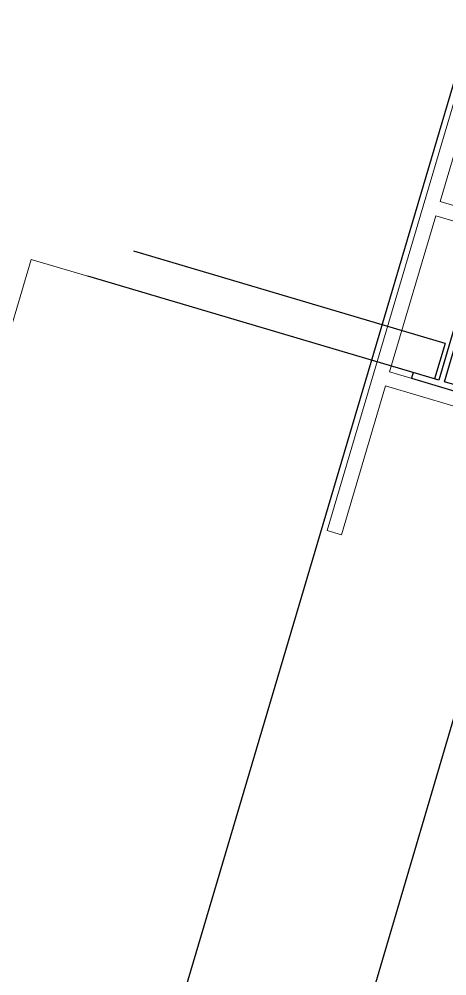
# Model space of a CAD drawing. Header units: millimetres. Extents: x 62878 to 70819, y -67946 to -61850.
# Drawn here: x 67942.47 to 67956.94, y -65651.17 to -65618.81 of the extents above; entities that cross this region are included whole.
import ezdxf

# ---------------------------------------------------------------- set-up
doc = ezdxf.new("R2010")
doc.units = ezdxf.units.MM
for name, color, linetype, lineweight in [('Dog_dos_yeni', 63, 'Continuous', 5), ('DOGRAMA', 171, 'Continuous', 0), ('DUV.ALÇ.-yeni', 20, 'Continuous', 25), ('GOR-2', 152, 'Continuous', 20)]:
    doc.layers.add(name, color=color, linetype=linetype, lineweight=lineweight)
doc.layers.add('profil-yeni', color=13, linetype='Continuous')
doc.layers.add('ÇATI K', color=254, linetype='Continuous')

msp = doc.modelspace()

# ---------------------------------------------------------------- linework, layer by layer
msp.add_lwpolyline([(68896.021, -63031.435), (69030.259, -63071.184), (69185.279, -62547.653), (68892.999, -62461.107, 1.044368), (68063.198, -62298.73, 0.204375), (63106.96, -62494.783, 0.353953), (62932.94, -62997.825), (63753.185, -65779.598), (64154.954, -67142.153), (65336.723, -66792.622), (65336.7, -66829.112), (65270.535, -66829.071, 0.626789), (65270.199, -67369.071), (65531.845, -67369.234, 0.926242), (66130.088, -67369.606), (66391.733, -67369.769, 0.626743), (66392.069, -66829.769), (66326.147, -66829.728), (66326.17, -66793.238), (67506.156, -67144.128), (68467.025, -63899.086), (68625.204, -63946.037), (68896.024, -63031.423)], format="xyb")
at = {"layer": 'Dog_dos_yeni'}
msp.add_lwpolyline([(67952.889, -65636.11), (67957.716, -65619.809), (67958.195, -65619.951), (67956.704, -65624.985), (67965.813, -65627.682), (67965.672, -65628.162), (67956.562, -65625.465), (67955.001, -65630.738), (67964.11, -65633.436), (67963.968, -65633.915), (67954.859, -65631.218), (67953.368, -65636.252), (67952.889, -65636.11)], close=True, dxfattribs=at)
at = {"layer": 'DOGRAMA', "lineweight": -2}
msp.add_lwpolyline([(66522.144, -66852.653), (67506.156, -67144.128), (68892.83, -62461.057)], dxfattribs=at)
at = {"layer": 'DUV.ALÇ.-yeni', "ltscale": 5}
for p, q in [((67956.874, -65629.781), (67946.352, -65626.665)), ((67956.519, -65630.979), (67944.798, -65627.508)), ((67956.874, -65629.781), (67956.519, -65630.979))]:
    msp.add_line(p, q, dxfattribs=at)
at = {"layer": 'GOR-2'}
for p in [(67758.738, -66248.251), (67944.798, -65627.508)]:
    msp.add_line(p, (67942.881, -65626.94), dxfattribs=at)
at = {"layer": 'profil-yeni'}
msp.add_lwpolyline([(67957.366, -65629.353), (67957.174, -65629.296), (67956.663, -65631.022), (67955.8, -65630.766), (67955.743, -65630.958), (67957.661, -65631.526), (67957.707, -65631.331), (67956.855, -65631.079), (67957.366, -65629.353)], dxfattribs=at)
at = {"layer": 'ÇATI K', "color": 0}
msp.add_line((68230.558, -64714.946), (67736.638, -66390.566), dxfattribs=at)

doc.saveas('drawing.dxf')
